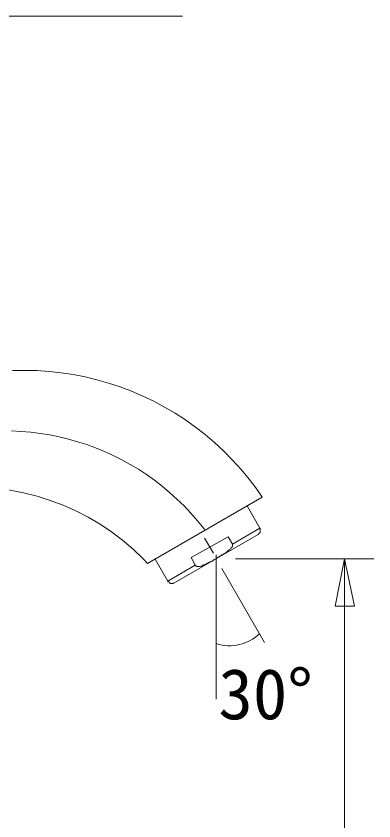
# Model space of a CAD drawing. Units: millimetres at full size, sheet at 1:4; details may follow other scales. Extents: x -400 to 402, y -550 to 540.
# Drawn here: x 276 to 358.8, y 126.5 to 313 of the extents above; entities that cross this region are included whole.
import ezdxf
from ezdxf.enums import TextEntityAlignment as Align

# ---------------------------------------------------------------- set-up
doc = ezdxf.new("R2010")
doc.units = ezdxf.units.MM
doc.header["$LTSCALE"] = 4
doc.layers.add('0-0', color=7, linetype='Continuous', lineweight=18)
doc.styles.add('ＭＳ ゴシック', font='')
doc.styles.get('ＭＳ ゴシック').set_extended_font_data('MS Gothic')

msp = doc.modelspace()

# ---------------------------------------------------------------- linework, layer by layer
at = {"layer": '0-0', "lineweight": 15}
msp.add_line((125.229, 313.02), (314.496, 313.02), dxfattribs=at)
at = {"layer": '0-0'}
for p, q in [((306.435, 186.14), (332.964, 201.568)), ((329.483, 199.498), (332.4, 194.324)), ((326.097, 190.656), (332.4, 194.324)), ((332.023, 192.913), (312.55, 181.624)), ((325.062, 192.349), (316.501, 187.551)), ((325.062, 192.349), (326.097, 190.656)), ((321.676, 188.586), (319.606, 192.067)), ((308.222, 187.175), (311.139, 182.095)), ((316.501, 187.551), (317.442, 185.764)), ((322.334, 188.141), (322.334, 154.736)), ((326.756, 187.269), (358.835, 187.269)), ((352.062, -37.73), (352.062, 187.269)), ((311.139, 182.095), (317.442, 185.764)), ((333.529, 167.89), (323.651, 185.011))]:
    msp.add_line(p, q, dxfattribs=at)
for points in [[(332.965, 201.568), (331.742, 203.356), (329.953, 205.718), (328.076, 207.982), (326.115, 210.147), (324.074, 212.21), (321.956, 214.172), (319.765, 216.031), (317.506, 217.786), (315.182, 219.436), (312.796, 220.98), (310.354, 222.417), (307.858, 223.745), (305.313, 224.965), (302.722, 226.074), (300.09, 227.072), (297.42, 227.958), (294.715, 228.73), (291.981, 229.388), (289.221, 229.93), (286.438, 230.356), (283.637, 230.664), (280.821, 230.854), (277.994, 230.923), (275.161, 230.872)], [(319.7, 193.854), (319.512, 194.23), (318.025, 196.059), (316.483, 197.813), (314.888, 199.493), (313.242, 201.098), (311.546, 202.628), (309.804, 204.083), (308.017, 205.461), (306.186, 206.764), (304.314, 207.99), (302.404, 209.138), (300.456, 210.21), (298.474, 211.203), (296.459, 212.119), (294.412, 212.956), (292.337, 213.714), (290.235, 214.393), (288.108, 214.993), (285.959, 215.512), (283.788, 215.951), (281.599, 216.309), (279.393, 216.586), (277.172, 216.782), (274.939, 216.896)], [(306.436, 186.14), (305.401, 187.269), (303.087, 189.477), (300.647, 191.546), (298.09, 193.472), (295.426, 195.25), (292.665, 196.875), (289.816, 198.344), (286.889, 199.651), (283.894, 200.794), (280.84, 201.766), (277.738, 202.564), (274.597, 203.184), (271.427, 203.621), (268.237, 203.87), (265.037, 203.928), (261.837, 203.789), (258.646, 203.45), (257.235, 203.356)], [(332.022, 192.913), (332.117, 192.913), (332.117, 193.101), (332.305, 193.101), (332.305, 193.196), (332.399, 193.29), (332.493, 193.384), (332.493, 193.478), (332.493, 193.666), (332.493, 193.76), (332.493, 193.854), (332.493, 193.948), (332.493, 194.042), (332.493, 194.23), (332.493, 194.324), (332.399, 194.324)], [(326.097, 190.656), (326.097, 190.091), (325.909, 189.997), (325.909, 189.903), (325.721, 189.715), (325.627, 189.527), (325.533, 189.433), (325.345, 189.338), (325.157, 189.15), (325.063, 189.15), (324.968, 188.962), (324.78, 188.868), (324.686, 188.774), (324.592, 188.68), (324.404, 188.586), (324.122, 188.398), (324.028, 188.304), (323.651, 188.21), (323.463, 188.021), (322.993, 187.739), (322.899, 187.645), (322.805, 187.645), (322.334, 187.269), (322.24, 187.269), (321.77, 186.987), (321.582, 186.893), (321.205, 186.61), (321.111, 186.61), (320.547, 186.422), (320.453, 186.328), (320.171, 186.14), (319.983, 186.046), (319.888, 185.952), (319.7, 185.952), (319.512, 185.858), (319.418, 185.858), (319.418, 185.764), (319.136, 185.764), (319.042, 185.576), (318.948, 185.576)], [(318.948, 185.576), (318.65, 185.524), (318.478, 185.489), (318.282, 185.474), (317.913, 185.481), (317.819, 185.481), (317.819, 185.576), (317.631, 185.576), (317.631, 185.764), (317.443, 185.764)], [(311.138, 182.095), (311.138, 182.001), (311.232, 181.907), (311.42, 181.813), (311.514, 181.813), (311.514, 181.624), (311.608, 181.624), (311.702, 181.624), (311.702, 181.53), (311.797, 181.53), (311.985, 181.53), (312.079, 181.53), (312.173, 181.53), (312.267, 181.53), (312.361, 181.624), (312.549, 181.624)]]:
    msp.add_lwpolyline(points, dxfattribs=at)
msp.add_lwpolyline([(352.06, 187.269), (354.318, 176.262), (349.897, 176.262)], close=True, dxfattribs=at)
msp.add_lwpolyline([(352.06, 187.269), (354.318, 176.262), (349.897, 176.262)], close=True, dxfattribs=at)
at = {"layer": '0-0', "lineweight": 15}
msp.add_arc((325.42, 177.108), 10, 252.02552, 313.9682, dxfattribs=at)

# ---------------------------------------------------------------- texts
at = {"layer": '0-0', "style": 'ＭＳ ゴシック'}
msp.add_text('30°', height=11.73, dxfattribs=at).set_placement((322.832, 146.535), align=Align.BOTTOM_LEFT)

doc.saveas('drawing.dxf')
